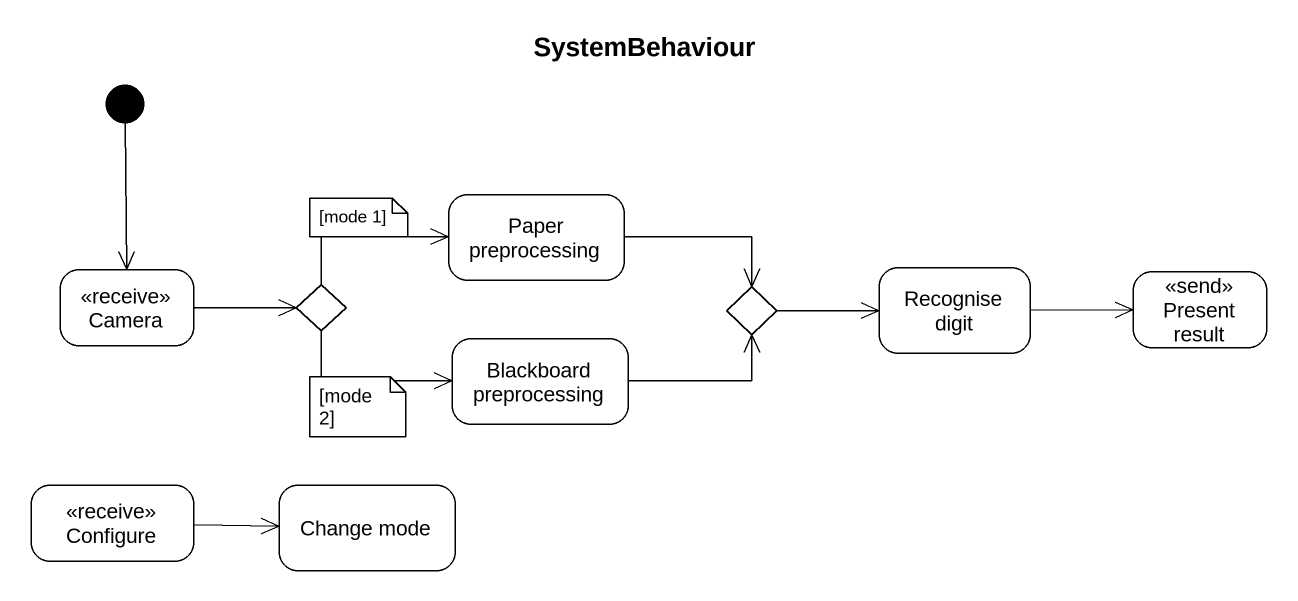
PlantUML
@startuml
title SystemBehaviour
hide empty description
state "Paper preprocessing" as Paper_preprocessing
state "Recognise digit" as Recognise_digit
state Camera <<receive>>
state choice1 <<choice>>
state "Blackboard preprocessing" as Blackboard_preprocessing
state choice2 <<choice>>
state "Present result" as Present_result <<send>>
state Configure <<receive>>
state "Change mode" as Change_mode
[*] --> Camera
Paper_preprocessing -right-> choice2
Recognise_digit -right-> Present_result
Camera -right-> choice1
choice1 -right-> Paper_preprocessing
choice1 -right-> Blackboard_preprocessing
Blackboard_preprocessing -right-> choice2
choice2 -right-> Recognise_digit
Configure -right-> Change_mode
note as N1
  [mode 1]
end note
note as N2
  [mode 2]
end note
@enduml
